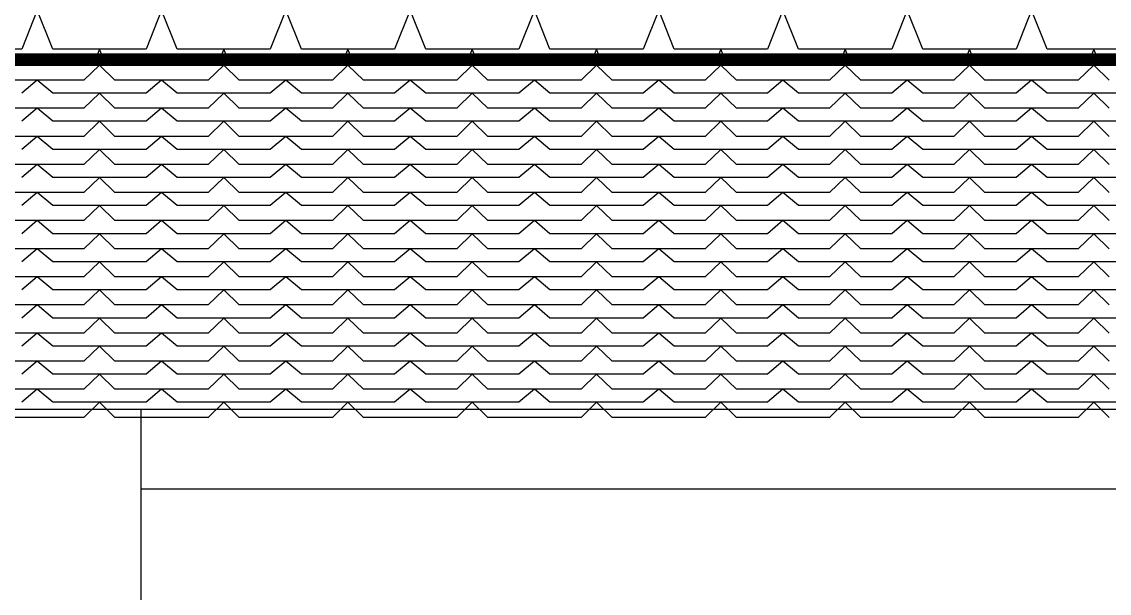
# Model space of a CAD drawing. Header units: inches. Extents: x 86794 to 87086, y 41803 to 41823.
# Drawn here: x 87071.334 to 87072.734, y 41818.78 to 41819.515 of the extents above; entities that cross this region are included whole.
import ezdxf

# ---------------------------------------------------------------- set-up
doc = ezdxf.new("R2010")
doc.units = ezdxf.units.IN
doc.header["$MEASUREMENT"] = 0

msp = doc.modelspace()

# ---------------------------------------------------------------- linework, layer by layer
at = {"color": 250}
for p, q in [((87071.3537, 41819.5295), (87071.3337, 41819.4795)), ((87071.3737, 41819.4795), (87071.3537, 41819.5295)), ((87071.5137, 41819.5295), (87071.4937, 41819.4795)), ((87071.5337, 41819.4795), (87071.5137, 41819.5295)), ((87071.6737, 41819.5295), (87071.6537, 41819.4795)), ((87071.6937, 41819.4795), (87071.6737, 41819.5295)), ((87071.8337, 41819.5295), (87071.8137, 41819.4795)), ((87071.8537, 41819.4795), (87071.8337, 41819.5295)), ((87071.9937, 41819.5295), (87071.9737, 41819.4795)), ((87072.0137, 41819.4795), (87071.9937, 41819.5295)), ((87072.1537, 41819.5295), (87072.1337, 41819.4795)), ((87072.1737, 41819.4795), (87072.1537, 41819.5295)), ((87072.3137, 41819.5295), (87072.2937, 41819.4795)), ((87072.3337, 41819.4795), (87072.3137, 41819.5295)), ((87072.4737, 41819.5295), (87072.4537, 41819.4795)), ((87072.4937, 41819.4795), (87072.4737, 41819.5295)), ((87072.6337, 41819.5295), (87072.6137, 41819.4795)), ((87072.6537, 41819.4795), (87072.6337, 41819.5295)), ((87071.3337, 41819.4795), (87071.2137, 41819.4795)), ((87071.4937, 41819.4795), (87071.3737, 41819.4795)), ((87071.4337, 41819.4795), (87071.4255, 41819.459)), ((87071.4419, 41819.459), (87071.4337, 41819.4795)), ((87071.6537, 41819.4795), (87071.5337, 41819.4795)), ((87071.5937, 41819.4795), (87071.5855, 41819.459)), ((87071.6019, 41819.459), (87071.5937, 41819.4795)), ((87071.8137, 41819.4795), (87071.6937, 41819.4795)), ((87071.7537, 41819.4795), (87071.7455, 41819.459)), ((87071.7619, 41819.459), (87071.7537, 41819.4795)), ((87071.9737, 41819.4795), (87071.8537, 41819.4795)), ((87071.9137, 41819.4795), (87071.9055, 41819.459)), ((87071.9219, 41819.459), (87071.9137, 41819.4795)), ((87072.1337, 41819.4795), (87072.0137, 41819.4795)), ((87072.0737, 41819.4795), (87072.0655, 41819.459)), ((87072.0819, 41819.459), (87072.0737, 41819.4795)), ((87072.2937, 41819.4795), (87072.1737, 41819.4795)), ((87072.2337, 41819.4795), (87072.2255, 41819.459)), ((87072.2419, 41819.459), (87072.2337, 41819.4795)), ((87072.4537, 41819.4795), (87072.3337, 41819.4795)), ((87072.3937, 41819.4795), (87072.3855, 41819.459)), ((87072.4019, 41819.459), (87072.3937, 41819.4795)), ((87072.6137, 41819.4795), (87072.4937, 41819.4795)), ((87072.5537, 41819.4795), (87072.5455, 41819.459)), ((87072.5619, 41819.459), (87072.5537, 41819.4795)), ((87072.7737, 41819.4795), (87072.6537, 41819.4795)), ((87072.7137, 41819.4795), (87072.7055, 41819.459)), ((87072.7219, 41819.459), (87072.7137, 41819.4795)), ((87071.4337, 41819.459), (87071.4137, 41819.4396)), ((87071.4537, 41819.4396), (87071.4337, 41819.459)), ((87071.5937, 41819.459), (87071.5737, 41819.4396)), ((87071.6137, 41819.4396), (87071.5937, 41819.459)), ((87071.7537, 41819.459), (87071.7337, 41819.4396)), ((87071.7737, 41819.4396), (87071.7537, 41819.459)), ((87071.9137, 41819.459), (87071.8937, 41819.4396)), ((87071.9337, 41819.4396), (87071.9137, 41819.459)), ((87072.0737, 41819.459), (87072.0537, 41819.4396)), ((87072.0937, 41819.4396), (87072.0737, 41819.459)), ((87072.2337, 41819.459), (87072.2137, 41819.4396)), ((87072.2537, 41819.4396), (87072.2337, 41819.459)), ((87072.3937, 41819.459), (87072.3737, 41819.4396)), ((87072.4137, 41819.4396), (87072.3937, 41819.459)), ((87072.5537, 41819.459), (87072.5337, 41819.4396)), ((87072.5737, 41819.4396), (87072.5537, 41819.459)), ((87072.7137, 41819.459), (87072.6937, 41819.4396)), ((87072.7337, 41819.4396), (87072.7137, 41819.459)), ((87071.4137, 41819.4396), (87071.2937, 41819.4396)), ((87071.3537, 41819.4396), (87071.3337, 41819.4228)), ((87071.3737, 41819.4228), (87071.3537, 41819.4396)), ((87071.5737, 41819.4396), (87071.4537, 41819.4396)), ((87071.5137, 41819.4396), (87071.4937, 41819.4228)), ((87071.5337, 41819.4228), (87071.5137, 41819.4396)), ((87071.7337, 41819.4396), (87071.6137, 41819.4396)), ((87071.6737, 41819.4396), (87071.6537, 41819.4228)), ((87071.6937, 41819.4228), (87071.6737, 41819.4396)), ((87071.8937, 41819.4396), (87071.7737, 41819.4396)), ((87071.8337, 41819.4396), (87071.8137, 41819.4228)), ((87071.8537, 41819.4228), (87071.8337, 41819.4396)), ((87072.0537, 41819.4396), (87071.9337, 41819.4396)), ((87071.9937, 41819.4396), (87071.9737, 41819.4228)), ((87072.0137, 41819.4228), (87071.9937, 41819.4396)), ((87072.2137, 41819.4396), (87072.0937, 41819.4396)), ((87072.1537, 41819.4396), (87072.1337, 41819.4228)), ((87072.1737, 41819.4228), (87072.1537, 41819.4396)), ((87072.3737, 41819.4396), (87072.2537, 41819.4396)), ((87072.3137, 41819.4396), (87072.2937, 41819.4228)), ((87072.3337, 41819.4228), (87072.3137, 41819.4396)), ((87072.5337, 41819.4396), (87072.4137, 41819.4396)), ((87072.4737, 41819.4396), (87072.4537, 41819.4228)), ((87072.4937, 41819.4228), (87072.4737, 41819.4396)), ((87072.6937, 41819.4396), (87072.5737, 41819.4396)), ((87072.6337, 41819.4396), (87072.6137, 41819.4228)), ((87072.6537, 41819.4228), (87072.6337, 41819.4396)), ((87071.4937, 41819.4228), (87071.3737, 41819.4228)), ((87071.4337, 41819.4228), (87071.4137, 41819.4035)), ((87071.4537, 41819.4035), (87071.4337, 41819.4228)), ((87071.6537, 41819.4228), (87071.5337, 41819.4228)), ((87071.5937, 41819.4228), (87071.5737, 41819.4035)), ((87071.6137, 41819.4035), (87071.5937, 41819.4228)), ((87071.8137, 41819.4228), (87071.6937, 41819.4228)), ((87071.7537, 41819.4228), (87071.7337, 41819.4035)), ((87071.7737, 41819.4035), (87071.7537, 41819.4228)), ((87071.9737, 41819.4228), (87071.8537, 41819.4228)), ((87071.9137, 41819.4228), (87071.8937, 41819.4035)), ((87071.9337, 41819.4035), (87071.9137, 41819.4228)), ((87072.1337, 41819.4228), (87072.0137, 41819.4228)), ((87072.0737, 41819.4228), (87072.0537, 41819.4035)), ((87072.0937, 41819.4035), (87072.0737, 41819.4228)), ((87072.2937, 41819.4228), (87072.1737, 41819.4228)), ((87072.2337, 41819.4228), (87072.2137, 41819.4035)), ((87072.2537, 41819.4035), (87072.2337, 41819.4228)), ((87072.4537, 41819.4228), (87072.3337, 41819.4228)), ((87072.3937, 41819.4228), (87072.3737, 41819.4035)), ((87072.4137, 41819.4035), (87072.3937, 41819.4228)), ((87072.6137, 41819.4228), (87072.4937, 41819.4228)), ((87072.5537, 41819.4228), (87072.5337, 41819.4035)), ((87072.5737, 41819.4035), (87072.5537, 41819.4228)), ((87072.7737, 41819.4228), (87072.6537, 41819.4228)), ((87072.7137, 41819.4228), (87072.6937, 41819.4035)), ((87072.7337, 41819.4035), (87072.7137, 41819.4228)), ((87071.4137, 41819.4035), (87071.2937, 41819.4035)), ((87071.3537, 41819.4035), (87071.3337, 41819.3867)), ((87071.3737, 41819.3867), (87071.3537, 41819.4035)), ((87071.5737, 41819.4035), (87071.4537, 41819.4035)), ((87071.5137, 41819.4035), (87071.4937, 41819.3867)), ((87071.5337, 41819.3867), (87071.5137, 41819.4035)), ((87071.7337, 41819.4035), (87071.6137, 41819.4035)), ((87071.6737, 41819.4035), (87071.6537, 41819.3867)), ((87071.6937, 41819.3867), (87071.6737, 41819.4035)), ((87071.8937, 41819.4035), (87071.7737, 41819.4035)), ((87071.8337, 41819.4035), (87071.8137, 41819.3867)), ((87071.8537, 41819.3867), (87071.8337, 41819.4035)), ((87072.0537, 41819.4035), (87071.9337, 41819.4035)), ((87071.9937, 41819.4035), (87071.9737, 41819.3867)), ((87072.0137, 41819.3867), (87071.9937, 41819.4035)), ((87072.2137, 41819.4035), (87072.0937, 41819.4035)), ((87072.1537, 41819.4035), (87072.1337, 41819.3867)), ((87072.1737, 41819.3867), (87072.1537, 41819.4035)), ((87072.3737, 41819.4035), (87072.2537, 41819.4035)), ((87072.3137, 41819.4035), (87072.2937, 41819.3867)), ((87072.3337, 41819.3867), (87072.3137, 41819.4035)), ((87072.5337, 41819.4035), (87072.4137, 41819.4035)), ((87072.4737, 41819.4035), (87072.4537, 41819.3867)), ((87072.4937, 41819.3867), (87072.4737, 41819.4035)), ((87072.6937, 41819.4035), (87072.5737, 41819.4035)), ((87072.6337, 41819.4035), (87072.6137, 41819.3867)), ((87072.6537, 41819.3867), (87072.6337, 41819.4035)), ((87071.4937, 41819.3867), (87071.3737, 41819.3867)), ((87071.4337, 41819.3867), (87071.4137, 41819.3673)), ((87071.4537, 41819.3673), (87071.4337, 41819.3867)), ((87071.6537, 41819.3867), (87071.5337, 41819.3867)), ((87071.5937, 41819.3867), (87071.5737, 41819.3673)), ((87071.6137, 41819.3673), (87071.5937, 41819.3867)), ((87071.8137, 41819.3867), (87071.6937, 41819.3867)), ((87071.7537, 41819.3867), (87071.7337, 41819.3673)), ((87071.7737, 41819.3673), (87071.7537, 41819.3867)), ((87071.9737, 41819.3867), (87071.8537, 41819.3867)), ((87071.9137, 41819.3867), (87071.8937, 41819.3673)), ((87071.9337, 41819.3673), (87071.9137, 41819.3867)), ((87072.1337, 41819.3867), (87072.0137, 41819.3867)), ((87072.0737, 41819.3867), (87072.0537, 41819.3673)), ((87072.0937, 41819.3673), (87072.0737, 41819.3867)), ((87072.2937, 41819.3867), (87072.1737, 41819.3867)), ((87072.2337, 41819.3867), (87072.2137, 41819.3673)), ((87072.2537, 41819.3673), (87072.2337, 41819.3867)), ((87072.4537, 41819.3867), (87072.3337, 41819.3867)), ((87072.3937, 41819.3867), (87072.3737, 41819.3673)), ((87072.4137, 41819.3673), (87072.3937, 41819.3867)), ((87072.6137, 41819.3867), (87072.4937, 41819.3867)), ((87072.5537, 41819.3867), (87072.5337, 41819.3673)), ((87072.5737, 41819.3673), (87072.5537, 41819.3867)), ((87072.7737, 41819.3867), (87072.6537, 41819.3867)), ((87072.7137, 41819.3867), (87072.6937, 41819.3673)), ((87072.7337, 41819.3673), (87072.7137, 41819.3867)), ((87071.4137, 41819.3673), (87071.2937, 41819.3673)), ((87071.3537, 41819.3673), (87071.3337, 41819.3505)), ((87071.3737, 41819.3505), (87071.3537, 41819.3673)), ((87071.5737, 41819.3673), (87071.4537, 41819.3673)), ((87071.5137, 41819.3673), (87071.4937, 41819.3505)), ((87071.5337, 41819.3505), (87071.5137, 41819.3673)), ((87071.7337, 41819.3673), (87071.6137, 41819.3673)), ((87071.6737, 41819.3673), (87071.6537, 41819.3505)), ((87071.6937, 41819.3505), (87071.6737, 41819.3673)), ((87071.8937, 41819.3673), (87071.7737, 41819.3673)), ((87071.8337, 41819.3673), (87071.8137, 41819.3505)), ((87071.8537, 41819.3505), (87071.8337, 41819.3673)), ((87072.0537, 41819.3673), (87071.9337, 41819.3673)), ((87071.9937, 41819.3673), (87071.9737, 41819.3505)), ((87072.0137, 41819.3505), (87071.9937, 41819.3673)), ((87072.2137, 41819.3673), (87072.0937, 41819.3673)), ((87072.1537, 41819.3673), (87072.1337, 41819.3505)), ((87072.1737, 41819.3505), (87072.1537, 41819.3673)), ((87072.3737, 41819.3673), (87072.2537, 41819.3673)), ((87072.3137, 41819.3673), (87072.2937, 41819.3505)), ((87072.3337, 41819.3505), (87072.3137, 41819.3673)), ((87072.5337, 41819.3673), (87072.4137, 41819.3673)), ((87072.4737, 41819.3673), (87072.4537, 41819.3505)), ((87072.4937, 41819.3505), (87072.4737, 41819.3673)), ((87072.6937, 41819.3673), (87072.5737, 41819.3673)), ((87072.6337, 41819.3673), (87072.6137, 41819.3505)), ((87072.6537, 41819.3505), (87072.6337, 41819.3673)), ((87071.4937, 41819.3505), (87071.3737, 41819.3505)), ((87071.4337, 41819.3505), (87071.4137, 41819.3312)), ((87071.4537, 41819.3312), (87071.4337, 41819.3505)), ((87071.6537, 41819.3505), (87071.5337, 41819.3505)), ((87071.5937, 41819.3505), (87071.5737, 41819.3312)), ((87071.6137, 41819.3312), (87071.5937, 41819.3505)), ((87071.8137, 41819.3505), (87071.6937, 41819.3505)), ((87071.7537, 41819.3505), (87071.7337, 41819.3312)), ((87071.7737, 41819.3312), (87071.7537, 41819.3505)), ((87071.9737, 41819.3505), (87071.8537, 41819.3505)), ((87071.9137, 41819.3505), (87071.8937, 41819.3312)), ((87071.9337, 41819.3312), (87071.9137, 41819.3505)), ((87072.1337, 41819.3505), (87072.0137, 41819.3505)), ((87072.0737, 41819.3505), (87072.0537, 41819.3312)), ((87072.0937, 41819.3312), (87072.0737, 41819.3505)), ((87072.2937, 41819.3505), (87072.1737, 41819.3505)), ((87072.2337, 41819.3505), (87072.2137, 41819.3312)), ((87072.2537, 41819.3312), (87072.2337, 41819.3505)), ((87072.4537, 41819.3505), (87072.3337, 41819.3505)), ((87072.3937, 41819.3505), (87072.3737, 41819.3312)), ((87072.4137, 41819.3312), (87072.3937, 41819.3505)), ((87072.6137, 41819.3505), (87072.4937, 41819.3505)), ((87072.5537, 41819.3505), (87072.5337, 41819.3312)), ((87072.5737, 41819.3312), (87072.5537, 41819.3505)), ((87072.7737, 41819.3505), (87072.6537, 41819.3505)), ((87072.7137, 41819.3505), (87072.6937, 41819.3312)), ((87072.7337, 41819.3312), (87072.7137, 41819.3505)), ((87071.4137, 41819.3312), (87071.2937, 41819.3312)), ((87071.3537, 41819.3312), (87071.3337, 41819.3144)), ((87071.3737, 41819.3144), (87071.3537, 41819.3312)), ((87071.5737, 41819.3312), (87071.4537, 41819.3312)), ((87071.5137, 41819.3312), (87071.4937, 41819.3144)), ((87071.5337, 41819.3144), (87071.5137, 41819.3312)), ((87071.7337, 41819.3312), (87071.6137, 41819.3312)), ((87071.6737, 41819.3312), (87071.6537, 41819.3144)), ((87071.6937, 41819.3144), (87071.6737, 41819.3312)), ((87071.8937, 41819.3312), (87071.7737, 41819.3312)), ((87071.8337, 41819.3312), (87071.8137, 41819.3144)), ((87071.8537, 41819.3144), (87071.8337, 41819.3312)), ((87072.0537, 41819.3312), (87071.9337, 41819.3312)), ((87071.9937, 41819.3312), (87071.9737, 41819.3144)), ((87072.0137, 41819.3144), (87071.9937, 41819.3312)), ((87072.2137, 41819.3312), (87072.0937, 41819.3312)), ((87072.1537, 41819.3312), (87072.1337, 41819.3144)), ((87072.1737, 41819.3144), (87072.1537, 41819.3312)), ((87072.3737, 41819.3312), (87072.2537, 41819.3312)), ((87072.3137, 41819.3312), (87072.2937, 41819.3144)), ((87072.3337, 41819.3144), (87072.3137, 41819.3312)), ((87072.5337, 41819.3312), (87072.4137, 41819.3312)), ((87072.4737, 41819.3312), (87072.4537, 41819.3144)), ((87072.4937, 41819.3144), (87072.4737, 41819.3312)), ((87072.6937, 41819.3312), (87072.5737, 41819.3312)), ((87072.6337, 41819.3312), (87072.6137, 41819.3144)), ((87072.6537, 41819.3144), (87072.6337, 41819.3312)), ((87071.4937, 41819.3144), (87071.3737, 41819.3144)), ((87071.4337, 41819.3144), (87071.4137, 41819.295)), ((87071.4537, 41819.295), (87071.4337, 41819.3144)), ((87071.6537, 41819.3144), (87071.5337, 41819.3144)), ((87071.5937, 41819.3144), (87071.5737, 41819.295)), ((87071.6137, 41819.295), (87071.5937, 41819.3144)), ((87071.8137, 41819.3144), (87071.6937, 41819.3144)), ((87071.7537, 41819.3144), (87071.7337, 41819.295)), ((87071.7737, 41819.295), (87071.7537, 41819.3144)), ((87071.9737, 41819.3144), (87071.8537, 41819.3144)), ((87071.9137, 41819.3144), (87071.8937, 41819.295)), ((87071.9337, 41819.295), (87071.9137, 41819.3144)), ((87072.1337, 41819.3144), (87072.0137, 41819.3144)), ((87072.0737, 41819.3144), (87072.0537, 41819.295)), ((87072.0937, 41819.295), (87072.0737, 41819.3144)), ((87072.2937, 41819.3144), (87072.1737, 41819.3144)), ((87072.2337, 41819.3144), (87072.2137, 41819.295)), ((87072.2537, 41819.295), (87072.2337, 41819.3144)), ((87072.4537, 41819.3144), (87072.3337, 41819.3144)), ((87072.3937, 41819.3144), (87072.3737, 41819.295)), ((87072.4137, 41819.295), (87072.3937, 41819.3144)), ((87072.6137, 41819.3144), (87072.4937, 41819.3144)), ((87072.5537, 41819.3144), (87072.5337, 41819.295)), ((87072.5737, 41819.295), (87072.5537, 41819.3144)), ((87072.7737, 41819.3144), (87072.6537, 41819.3144)), ((87072.7137, 41819.3144), (87072.6937, 41819.295)), ((87072.7337, 41819.295), (87072.7137, 41819.3144)), ((87071.4137, 41819.295), (87071.2937, 41819.295)), ((87071.3537, 41819.295), (87071.3337, 41819.2782)), ((87071.3737, 41819.2782), (87071.3537, 41819.295)), ((87071.5737, 41819.295), (87071.4537, 41819.295)), ((87071.5137, 41819.295), (87071.4937, 41819.2782)), ((87071.5337, 41819.2782), (87071.5137, 41819.295)), ((87071.7337, 41819.295), (87071.6137, 41819.295)), ((87071.6737, 41819.295), (87071.6537, 41819.2782)), ((87071.6937, 41819.2782), (87071.6737, 41819.295)), ((87071.8937, 41819.295), (87071.7737, 41819.295)), ((87071.8337, 41819.295), (87071.8137, 41819.2782)), ((87071.8537, 41819.2782), (87071.8337, 41819.295)), ((87072.0537, 41819.295), (87071.9337, 41819.295)), ((87071.9937, 41819.295), (87071.9737, 41819.2782)), ((87072.0137, 41819.2782), (87071.9937, 41819.295)), ((87072.2137, 41819.295), (87072.0937, 41819.295)), ((87072.1537, 41819.295), (87072.1337, 41819.2782)), ((87072.1737, 41819.2782), (87072.1537, 41819.295)), ((87072.3737, 41819.295), (87072.2537, 41819.295)), ((87072.3137, 41819.295), (87072.2937, 41819.2782)), ((87072.3337, 41819.2782), (87072.3137, 41819.295)), ((87072.5337, 41819.295), (87072.4137, 41819.295)), ((87072.4737, 41819.295), (87072.4537, 41819.2782)), ((87072.4937, 41819.2782), (87072.4737, 41819.295)), ((87072.6937, 41819.295), (87072.5737, 41819.295)), ((87072.6337, 41819.295), (87072.6137, 41819.2782)), ((87072.6537, 41819.2782), (87072.6337, 41819.295)), ((87071.4937, 41819.2782), (87071.3737, 41819.2782)), ((87071.4337, 41819.2782), (87071.4137, 41819.2589)), ((87071.4537, 41819.2589), (87071.4337, 41819.2782)), ((87071.6537, 41819.2782), (87071.5337, 41819.2782)), ((87071.5937, 41819.2782), (87071.5737, 41819.2589)), ((87071.6137, 41819.2589), (87071.5937, 41819.2782)), ((87071.8137, 41819.2782), (87071.6937, 41819.2782)), ((87071.7537, 41819.2782), (87071.7337, 41819.2589)), ((87071.7737, 41819.2589), (87071.7537, 41819.2782)), ((87071.9737, 41819.2782), (87071.8537, 41819.2782)), ((87071.9137, 41819.2782), (87071.8937, 41819.2589)), ((87071.9337, 41819.2589), (87071.9137, 41819.2782)), ((87072.1337, 41819.2782), (87072.0137, 41819.2782)), ((87072.0737, 41819.2782), (87072.0537, 41819.2589)), ((87072.0937, 41819.2589), (87072.0737, 41819.2782)), ((87072.2937, 41819.2782), (87072.1737, 41819.2782)), ((87072.2337, 41819.2782), (87072.2137, 41819.2589)), ((87072.2537, 41819.2589), (87072.2337, 41819.2782)), ((87072.4537, 41819.2782), (87072.3337, 41819.2782)), ((87072.3937, 41819.2782), (87072.3737, 41819.2589)), ((87072.4137, 41819.2589), (87072.3937, 41819.2782)), ((87072.6137, 41819.2782), (87072.4937, 41819.2782)), ((87072.5537, 41819.2782), (87072.5337, 41819.2589)), ((87072.5737, 41819.2589), (87072.5537, 41819.2782)), ((87072.7737, 41819.2782), (87072.6537, 41819.2782)), ((87072.7137, 41819.2782), (87072.6937, 41819.2589)), ((87072.7337, 41819.2589), (87072.7137, 41819.2782)), ((87071.4137, 41819.2589), (87071.2937, 41819.2589)), ((87071.3537, 41819.2589), (87071.3337, 41819.2421)), ((87071.3737, 41819.2421), (87071.3537, 41819.2589)), ((87071.5737, 41819.2589), (87071.4537, 41819.2589)), ((87071.5137, 41819.2589), (87071.4937, 41819.2421)), ((87071.5337, 41819.2421), (87071.5137, 41819.2589)), ((87071.7337, 41819.2589), (87071.6137, 41819.2589)), ((87071.6737, 41819.2589), (87071.6537, 41819.2421)), ((87071.6937, 41819.2421), (87071.6737, 41819.2589)), ((87071.8937, 41819.2589), (87071.7737, 41819.2589)), ((87071.8337, 41819.2589), (87071.8137, 41819.2421)), ((87071.8537, 41819.2421), (87071.8337, 41819.2589)), ((87072.0537, 41819.2589), (87071.9337, 41819.2589)), ((87071.9937, 41819.2589), (87071.9737, 41819.2421)), ((87072.0137, 41819.2421), (87071.9937, 41819.2589)), ((87072.2137, 41819.2589), (87072.0937, 41819.2589)), ((87072.1537, 41819.2589), (87072.1337, 41819.2421)), ((87072.1737, 41819.2421), (87072.1537, 41819.2589)), ((87072.3737, 41819.2589), (87072.2537, 41819.2589)), ((87072.3137, 41819.2589), (87072.2937, 41819.2421)), ((87072.3337, 41819.2421), (87072.3137, 41819.2589)), ((87072.5337, 41819.2589), (87072.4137, 41819.2589)), ((87072.4737, 41819.2589), (87072.4537, 41819.2421)), ((87072.4937, 41819.2421), (87072.4737, 41819.2589)), ((87072.6937, 41819.2589), (87072.5737, 41819.2589)), ((87072.6337, 41819.2589), (87072.6137, 41819.2421)), ((87072.6537, 41819.2421), (87072.6337, 41819.2589)), ((87071.4937, 41819.2421), (87071.3737, 41819.2421)), ((87071.4337, 41819.2421), (87071.4137, 41819.2227)), ((87071.4537, 41819.2227), (87071.4337, 41819.2421)), ((87071.6537, 41819.2421), (87071.5337, 41819.2421)), ((87071.5937, 41819.2421), (87071.5737, 41819.2227)), ((87071.6137, 41819.2227), (87071.5937, 41819.2421)), ((87071.8137, 41819.2421), (87071.6937, 41819.2421)), ((87071.7537, 41819.2421), (87071.7337, 41819.2227)), ((87071.7737, 41819.2227), (87071.7537, 41819.2421)), ((87071.9737, 41819.2421), (87071.8537, 41819.2421)), ((87071.9137, 41819.2421), (87071.8937, 41819.2227)), ((87071.9337, 41819.2227), (87071.9137, 41819.2421)), ((87072.1337, 41819.2421), (87072.0137, 41819.2421)), ((87072.0737, 41819.2421), (87072.0537, 41819.2227)), ((87072.0937, 41819.2227), (87072.0737, 41819.2421)), ((87072.2937, 41819.2421), (87072.1737, 41819.2421)), ((87072.2337, 41819.2421), (87072.2137, 41819.2227)), ((87072.2537, 41819.2227), (87072.2337, 41819.2421)), ((87072.4537, 41819.2421), (87072.3337, 41819.2421)), ((87072.3937, 41819.2421), (87072.3737, 41819.2227)), ((87072.4137, 41819.2227), (87072.3937, 41819.2421)), ((87072.6137, 41819.2421), (87072.4937, 41819.2421)), ((87072.5537, 41819.2421), (87072.5337, 41819.2227)), ((87072.5737, 41819.2227), (87072.5537, 41819.2421)), ((87072.7737, 41819.2421), (87072.6537, 41819.2421)), ((87072.7137, 41819.2421), (87072.6937, 41819.2227)), ((87072.7337, 41819.2227), (87072.7137, 41819.2421)), ((87071.4137, 41819.2227), (87071.2937, 41819.2227)), ((87071.3537, 41819.2227), (87071.3337, 41819.2059)), ((87071.3737, 41819.2059), (87071.3537, 41819.2227)), ((87071.5737, 41819.2227), (87071.4537, 41819.2227)), ((87071.5137, 41819.2227), (87071.4937, 41819.2059)), ((87071.5337, 41819.2059), (87071.5137, 41819.2227)), ((87071.7337, 41819.2227), (87071.6137, 41819.2227)), ((87071.6737, 41819.2227), (87071.6537, 41819.2059)), ((87071.6937, 41819.2059), (87071.6737, 41819.2227)), ((87071.8937, 41819.2227), (87071.7737, 41819.2227)), ((87071.8337, 41819.2227), (87071.8137, 41819.2059)), ((87071.8537, 41819.2059), (87071.8337, 41819.2227)), ((87072.0537, 41819.2227), (87071.9337, 41819.2227)), ((87071.9937, 41819.2227), (87071.9737, 41819.2059)), ((87072.0137, 41819.2059), (87071.9937, 41819.2227)), ((87072.2137, 41819.2227), (87072.0937, 41819.2227)), ((87072.1537, 41819.2227), (87072.1337, 41819.2059)), ((87072.1737, 41819.2059), (87072.1537, 41819.2227)), ((87072.3737, 41819.2227), (87072.2537, 41819.2227)), ((87072.3137, 41819.2227), (87072.2937, 41819.2059)), ((87072.3337, 41819.2059), (87072.3137, 41819.2227)), ((87072.5337, 41819.2227), (87072.4137, 41819.2227)), ((87072.4737, 41819.2227), (87072.4537, 41819.2059)), ((87072.4937, 41819.2059), (87072.4737, 41819.2227)), ((87072.6937, 41819.2227), (87072.5737, 41819.2227)), ((87072.6337, 41819.2227), (87072.6137, 41819.2059)), ((87072.6537, 41819.2059), (87072.6337, 41819.2227)), ((87071.4937, 41819.2059), (87071.3737, 41819.2059)), ((87071.4337, 41819.2059), (87071.4137, 41819.1866)), ((87071.4537, 41819.1866), (87071.4337, 41819.2059)), ((87071.6537, 41819.2059), (87071.5337, 41819.2059)), ((87071.5937, 41819.2059), (87071.5737, 41819.1866)), ((87071.6137, 41819.1866), (87071.5937, 41819.2059)), ((87071.8137, 41819.2059), (87071.6937, 41819.2059)), ((87071.7537, 41819.2059), (87071.7337, 41819.1866)), ((87071.7737, 41819.1866), (87071.7537, 41819.2059)), ((87071.9737, 41819.2059), (87071.8537, 41819.2059)), ((87071.9137, 41819.2059), (87071.8937, 41819.1866)), ((87071.9337, 41819.1866), (87071.9137, 41819.2059)), ((87072.1337, 41819.2059), (87072.0137, 41819.2059)), ((87072.0737, 41819.2059), (87072.0537, 41819.1866)), ((87072.0937, 41819.1866), (87072.0737, 41819.2059)), ((87072.2937, 41819.2059), (87072.1737, 41819.2059)), ((87072.2337, 41819.2059), (87072.2137, 41819.1866)), ((87072.2537, 41819.1866), (87072.2337, 41819.2059)), ((87072.4537, 41819.2059), (87072.3337, 41819.2059)), ((87072.3937, 41819.2059), (87072.3737, 41819.1866)), ((87072.4137, 41819.1866), (87072.3937, 41819.2059)), ((87072.6137, 41819.2059), (87072.4937, 41819.2059)), ((87072.5537, 41819.2059), (87072.5337, 41819.1866)), ((87072.5737, 41819.1866), (87072.5537, 41819.2059)), ((87072.7737, 41819.2059), (87072.6537, 41819.2059)), ((87072.7137, 41819.2059), (87072.6937, 41819.1866)), ((87072.7337, 41819.1866), (87072.7137, 41819.2059)), ((87071.4137, 41819.1866), (87071.2937, 41819.1866)), ((87071.3537, 41819.1866), (87071.3337, 41819.1698)), ((87071.3737, 41819.1698), (87071.3537, 41819.1866)), ((87071.5737, 41819.1866), (87071.4537, 41819.1866)), ((87071.5137, 41819.1866), (87071.4937, 41819.1698)), ((87071.5337, 41819.1698), (87071.5137, 41819.1866)), ((87071.7337, 41819.1866), (87071.6137, 41819.1866)), ((87071.6737, 41819.1866), (87071.6537, 41819.1698)), ((87071.6937, 41819.1698), (87071.6737, 41819.1866)), ((87071.8937, 41819.1866), (87071.7737, 41819.1866)), ((87071.8337, 41819.1866), (87071.8137, 41819.1698)), ((87071.8537, 41819.1698), (87071.8337, 41819.1866)), ((87072.0537, 41819.1866), (87071.9337, 41819.1866)), ((87071.9937, 41819.1866), (87071.9737, 41819.1698)), ((87072.0137, 41819.1698), (87071.9937, 41819.1866)), ((87072.2137, 41819.1866), (87072.0937, 41819.1866)), ((87072.1537, 41819.1866), (87072.1337, 41819.1698)), ((87072.1737, 41819.1698), (87072.1537, 41819.1866)), ((87072.3737, 41819.1866), (87072.2537, 41819.1866)), ((87072.3137, 41819.1866), (87072.2937, 41819.1698)), ((87072.3337, 41819.1698), (87072.3137, 41819.1866)), ((87072.5337, 41819.1866), (87072.4137, 41819.1866)), ((87072.4737, 41819.1866), (87072.4537, 41819.1698)), ((87072.4937, 41819.1698), (87072.4737, 41819.1866)), ((87072.6937, 41819.1866), (87072.5737, 41819.1866)), ((87072.6337, 41819.1866), (87072.6137, 41819.1698)), ((87072.6537, 41819.1698), (87072.6337, 41819.1866)), ((87071.4937, 41819.1698), (87071.3737, 41819.1698)), ((87071.4337, 41819.1698), (87071.4137, 41819.1504)), ((87071.4537, 41819.1504), (87071.4337, 41819.1698)), ((87071.6537, 41819.1698), (87071.5337, 41819.1698)), ((87071.5937, 41819.1698), (87071.5737, 41819.1504)), ((87071.6137, 41819.1504), (87071.5937, 41819.1698)), ((87071.8137, 41819.1698), (87071.6937, 41819.1698)), ((87071.7537, 41819.1698), (87071.7337, 41819.1504)), ((87071.7737, 41819.1504), (87071.7537, 41819.1698)), ((87071.9737, 41819.1698), (87071.8537, 41819.1698)), ((87071.9137, 41819.1698), (87071.8937, 41819.1504)), ((87071.9337, 41819.1504), (87071.9137, 41819.1698)), ((87072.1337, 41819.1698), (87072.0137, 41819.1698)), ((87072.0737, 41819.1698), (87072.0537, 41819.1504)), ((87072.0937, 41819.1504), (87072.0737, 41819.1698)), ((87072.2937, 41819.1698), (87072.1737, 41819.1698)), ((87072.2337, 41819.1698), (87072.2137, 41819.1504)), ((87072.2537, 41819.1504), (87072.2337, 41819.1698)), ((87072.4537, 41819.1698), (87072.3337, 41819.1698)), ((87072.3937, 41819.1698), (87072.3737, 41819.1504)), ((87072.4137, 41819.1504), (87072.3937, 41819.1698)), ((87072.6137, 41819.1698), (87072.4937, 41819.1698)), ((87072.5537, 41819.1698), (87072.5337, 41819.1504)), ((87072.5737, 41819.1504), (87072.5537, 41819.1698)), ((87072.7737, 41819.1698), (87072.6537, 41819.1698)), ((87072.7137, 41819.1698), (87072.6937, 41819.1504)), ((87072.7337, 41819.1504), (87072.7137, 41819.1698)), ((87071.4137, 41819.1504), (87071.2937, 41819.1504)), ((87071.3537, 41819.1504), (87071.3337, 41819.1336)), ((87071.3737, 41819.1336), (87071.3537, 41819.1504)), ((87071.5737, 41819.1504), (87071.4537, 41819.1504)), ((87071.5137, 41819.1504), (87071.4937, 41819.1336)), ((87071.5337, 41819.1336), (87071.5137, 41819.1504)), ((87071.7337, 41819.1504), (87071.6137, 41819.1504)), ((87071.6737, 41819.1504), (87071.6537, 41819.1336)), ((87071.6937, 41819.1336), (87071.6737, 41819.1504)), ((87071.8937, 41819.1504), (87071.7737, 41819.1504)), ((87071.8337, 41819.1504), (87071.8137, 41819.1336)), ((87071.8537, 41819.1336), (87071.8337, 41819.1504)), ((87072.0537, 41819.1504), (87071.9337, 41819.1504)), ((87071.9937, 41819.1504), (87071.9737, 41819.1336)), ((87072.0137, 41819.1336), (87071.9937, 41819.1504)), ((87072.2137, 41819.1504), (87072.0937, 41819.1504)), ((87072.1537, 41819.1504), (87072.1337, 41819.1336)), ((87072.1737, 41819.1336), (87072.1537, 41819.1504)), ((87072.3737, 41819.1504), (87072.2537, 41819.1504)), ((87072.3137, 41819.1504), (87072.2937, 41819.1336)), ((87072.3337, 41819.1336), (87072.3137, 41819.1504)), ((87072.5337, 41819.1504), (87072.4137, 41819.1504)), ((87072.4737, 41819.1504), (87072.4537, 41819.1336)), ((87072.4937, 41819.1336), (87072.4737, 41819.1504)), ((87072.6937, 41819.1504), (87072.5737, 41819.1504)), ((87072.6337, 41819.1504), (87072.6137, 41819.1336)), ((87072.6537, 41819.1336), (87072.6337, 41819.1504)), ((87071.4937, 41819.1336), (87071.3737, 41819.1336)), ((87071.4337, 41819.1336), (87071.4137, 41819.1143)), ((87071.4537, 41819.1143), (87071.4337, 41819.1336)), ((87071.6537, 41819.1336), (87071.5337, 41819.1336)), ((87071.5937, 41819.1336), (87071.5737, 41819.1143)), ((87071.6137, 41819.1143), (87071.5937, 41819.1336)), ((87071.8137, 41819.1336), (87071.6937, 41819.1336)), ((87071.7537, 41819.1336), (87071.7337, 41819.1143)), ((87071.7737, 41819.1143), (87071.7537, 41819.1336)), ((87071.9737, 41819.1336), (87071.8537, 41819.1336)), ((87071.9137, 41819.1336), (87071.8937, 41819.1143)), ((87071.9337, 41819.1143), (87071.9137, 41819.1336)), ((87072.1337, 41819.1336), (87072.0137, 41819.1336)), ((87072.0737, 41819.1336), (87072.0537, 41819.1143)), ((87072.0937, 41819.1143), (87072.0737, 41819.1336)), ((87072.2937, 41819.1336), (87072.1737, 41819.1336)), ((87072.2337, 41819.1336), (87072.2137, 41819.1143)), ((87072.2537, 41819.1143), (87072.2337, 41819.1336)), ((87072.4537, 41819.1336), (87072.3337, 41819.1336)), ((87072.3937, 41819.1336), (87072.3737, 41819.1143)), ((87072.4137, 41819.1143), (87072.3937, 41819.1336)), ((87072.6137, 41819.1336), (87072.4937, 41819.1336)), ((87072.5537, 41819.1336), (87072.5337, 41819.1143)), ((87072.5737, 41819.1143), (87072.5537, 41819.1336)), ((87072.7737, 41819.1336), (87072.6537, 41819.1336)), ((87072.7137, 41819.1336), (87072.6937, 41819.1143)), ((87072.7337, 41819.1143), (87072.7137, 41819.1336)), ((87071.4137, 41819.1143), (87071.2937, 41819.1143)), ((87071.3537, 41819.1143), (87071.3337, 41819.0975)), ((87071.3737, 41819.0975), (87071.3537, 41819.1143)), ((87071.5737, 41819.1143), (87071.4537, 41819.1143)), ((87071.5137, 41819.1143), (87071.4937, 41819.0975)), ((87071.5337, 41819.0975), (87071.5137, 41819.1143)), ((87071.7337, 41819.1143), (87071.6137, 41819.1143)), ((87071.6737, 41819.1143), (87071.6537, 41819.0975)), ((87071.6937, 41819.0975), (87071.6737, 41819.1143)), ((87071.8937, 41819.1143), (87071.7737, 41819.1143)), ((87071.8337, 41819.1143), (87071.8137, 41819.0975)), ((87071.8537, 41819.0975), (87071.8337, 41819.1143)), ((87072.0537, 41819.1143), (87071.9337, 41819.1143)), ((87071.9937, 41819.1143), (87071.9737, 41819.0975)), ((87072.0137, 41819.0975), (87071.9937, 41819.1143)), ((87072.2137, 41819.1143), (87072.0937, 41819.1143)), ((87072.1537, 41819.1143), (87072.1337, 41819.0975)), ((87072.1737, 41819.0975), (87072.1537, 41819.1143)), ((87072.3737, 41819.1143), (87072.2537, 41819.1143)), ((87072.3137, 41819.1143), (87072.2937, 41819.0975)), ((87072.3337, 41819.0975), (87072.3137, 41819.1143)), ((87072.5337, 41819.1143), (87072.4137, 41819.1143)), ((87072.4737, 41819.1143), (87072.4537, 41819.0975)), ((87072.4937, 41819.0975), (87072.4737, 41819.1143)), ((87072.6937, 41819.1143), (87072.5737, 41819.1143)), ((87072.6337, 41819.1143), (87072.6137, 41819.0975)), ((87072.6537, 41819.0975), (87072.6337, 41819.1143)), ((87071.4937, 41819.0975), (87071.3737, 41819.0975)), ((87071.4337, 41819.0975), (87071.4137, 41819.0781)), ((87071.4537, 41819.0781), (87071.4337, 41819.0975)), ((87071.6537, 41819.0975), (87071.5337, 41819.0975)), ((87071.5937, 41819.0975), (87071.5737, 41819.0781)), ((87071.6137, 41819.0781), (87071.5937, 41819.0975)), ((87071.8137, 41819.0975), (87071.6937, 41819.0975)), ((87071.7537, 41819.0975), (87071.7337, 41819.0781)), ((87071.7737, 41819.0781), (87071.7537, 41819.0975)), ((87071.9737, 41819.0975), (87071.8537, 41819.0975)), ((87071.9137, 41819.0975), (87071.8937, 41819.0781)), ((87071.9337, 41819.0781), (87071.9137, 41819.0975)), ((87072.1337, 41819.0975), (87072.0137, 41819.0975)), ((87072.0737, 41819.0975), (87072.0537, 41819.0781)), ((87072.0937, 41819.0781), (87072.0737, 41819.0975)), ((87072.2937, 41819.0975), (87072.1737, 41819.0975)), ((87072.2337, 41819.0975), (87072.2137, 41819.0781)), ((87072.2537, 41819.0781), (87072.2337, 41819.0975)), ((87072.4537, 41819.0975), (87072.3337, 41819.0975)), ((87072.3937, 41819.0975), (87072.3737, 41819.0781)), ((87072.4137, 41819.0781), (87072.3937, 41819.0975)), ((87072.6137, 41819.0975), (87072.4937, 41819.0975)), ((87072.5537, 41819.0975), (87072.5337, 41819.0781)), ((87072.5737, 41819.0781), (87072.5537, 41819.0975)), ((87072.7737, 41819.0975), (87072.6537, 41819.0975)), ((87072.7137, 41819.0975), (87072.6937, 41819.0781)), ((87072.7337, 41819.0781), (87072.7137, 41819.0975)), ((87071.4137, 41819.0781), (87071.2937, 41819.0781)), ((87071.3537, 41819.0781), (87071.3337, 41819.0613)), ((87071.3737, 41819.0613), (87071.3537, 41819.0781)), ((87071.5737, 41819.0781), (87071.4537, 41819.0781)), ((87071.5137, 41819.0781), (87071.4937, 41819.0613)), ((87071.5337, 41819.0613), (87071.5137, 41819.0781)), ((87071.7337, 41819.0781), (87071.6137, 41819.0781)), ((87071.6737, 41819.0781), (87071.6537, 41819.0613)), ((87071.6937, 41819.0613), (87071.6737, 41819.0781)), ((87071.8937, 41819.0781), (87071.7737, 41819.0781)), ((87071.8337, 41819.0781), (87071.8137, 41819.0613)), ((87071.8537, 41819.0613), (87071.8337, 41819.0781)), ((87072.0537, 41819.0781), (87071.9337, 41819.0781)), ((87071.9937, 41819.0781), (87071.9737, 41819.0613)), ((87072.0137, 41819.0613), (87071.9937, 41819.0781)), ((87072.2137, 41819.0781), (87072.0937, 41819.0781)), ((87072.1537, 41819.0781), (87072.1337, 41819.0613)), ((87072.1737, 41819.0613), (87072.1537, 41819.0781)), ((87072.3737, 41819.0781), (87072.2537, 41819.0781)), ((87072.3137, 41819.0781), (87072.2937, 41819.0613)), ((87072.3337, 41819.0613), (87072.3137, 41819.0781)), ((87072.5337, 41819.0781), (87072.4137, 41819.0781)), ((87072.4737, 41819.0781), (87072.4537, 41819.0613)), ((87072.4937, 41819.0613), (87072.4737, 41819.0781)), ((87072.6937, 41819.0781), (87072.5737, 41819.0781)), ((87072.6337, 41819.0781), (87072.6137, 41819.0613)), ((87072.6537, 41819.0613), (87072.6337, 41819.0781)), ((87071.4937, 41819.0613), (87071.3737, 41819.0613)), ((87071.4337, 41819.0613), (87071.4137, 41819.042)), ((87071.4537, 41819.042), (87071.4337, 41819.0613)), ((87071.6537, 41819.0613), (87071.5337, 41819.0613)), ((87071.5937, 41819.0613), (87071.5737, 41819.042)), ((87071.6137, 41819.042), (87071.5937, 41819.0613)), ((87071.8137, 41819.0613), (87071.6937, 41819.0613)), ((87071.7537, 41819.0613), (87071.7337, 41819.042)), ((87071.7737, 41819.042), (87071.7537, 41819.0613)), ((87071.9737, 41819.0613), (87071.8537, 41819.0613)), ((87071.9137, 41819.0613), (87071.8937, 41819.042)), ((87071.9337, 41819.042), (87071.9137, 41819.0613)), ((87072.1337, 41819.0613), (87072.0137, 41819.0613)), ((87072.0737, 41819.0613), (87072.0537, 41819.042)), ((87072.0937, 41819.042), (87072.0737, 41819.0613)), ((87072.2937, 41819.0613), (87072.1737, 41819.0613)), ((87072.2337, 41819.0613), (87072.2137, 41819.042)), ((87072.2537, 41819.042), (87072.2337, 41819.0613)), ((87072.4537, 41819.0613), (87072.3337, 41819.0613)), ((87072.3937, 41819.0613), (87072.3737, 41819.042)), ((87072.4137, 41819.042), (87072.3937, 41819.0613)), ((87072.6137, 41819.0613), (87072.4937, 41819.0613)), ((87072.5537, 41819.0613), (87072.5337, 41819.042)), ((87072.5737, 41819.042), (87072.5537, 41819.0613)), ((87072.7737, 41819.0613), (87072.6537, 41819.0613)), ((87072.7137, 41819.0613), (87072.6937, 41819.042)), ((87072.7337, 41819.042), (87072.7137, 41819.0613)), ((87071.4137, 41819.042), (87071.2937, 41819.042)), ((87071.3537, 41819.042), (87071.3337, 41819.0252)), ((87071.3737, 41819.0252), (87071.3537, 41819.042)), ((87071.5737, 41819.042), (87071.4537, 41819.042)), ((87071.5137, 41819.042), (87071.4937, 41819.0252)), ((87071.5337, 41819.0252), (87071.5137, 41819.042)), ((87071.7337, 41819.042), (87071.6137, 41819.042)), ((87071.6737, 41819.042), (87071.6537, 41819.0252)), ((87071.6937, 41819.0252), (87071.6737, 41819.042)), ((87071.8937, 41819.042), (87071.7737, 41819.042)), ((87071.8337, 41819.042), (87071.8137, 41819.0252)), ((87071.8537, 41819.0252), (87071.8337, 41819.042)), ((87072.0537, 41819.042), (87071.9337, 41819.042)), ((87071.9937, 41819.042), (87071.9737, 41819.0252)), ((87072.0137, 41819.0252), (87071.9937, 41819.042)), ((87072.2137, 41819.042), (87072.0937, 41819.042)), ((87072.1537, 41819.042), (87072.1337, 41819.0252)), ((87072.1737, 41819.0252), (87072.1537, 41819.042)), ((87072.3737, 41819.042), (87072.2537, 41819.042)), ((87072.3137, 41819.042), (87072.2937, 41819.0252)), ((87072.3337, 41819.0252), (87072.3137, 41819.042)), ((87072.5337, 41819.042), (87072.4137, 41819.042)), ((87072.4737, 41819.042), (87072.4537, 41819.0252)), ((87072.4937, 41819.0252), (87072.4737, 41819.042)), ((87072.6937, 41819.042), (87072.5737, 41819.042)), ((87072.6337, 41819.042), (87072.6137, 41819.0252)), ((87072.6537, 41819.0252), (87072.6337, 41819.042)), ((87071.4937, 41819.0252), (87071.3737, 41819.0252)), ((87071.4337, 41819.0252), (87071.4137, 41819.0058)), ((87071.4537, 41819.0058), (87071.4337, 41819.0252)), ((87071.6537, 41819.0252), (87071.5337, 41819.0252)), ((87071.5937, 41819.0252), (87071.5737, 41819.0058)), ((87071.6137, 41819.0058), (87071.5937, 41819.0252)), ((87071.8137, 41819.0252), (87071.6937, 41819.0252)), ((87071.7537, 41819.0252), (87071.7337, 41819.0058)), ((87071.7737, 41819.0058), (87071.7537, 41819.0252)), ((87071.9737, 41819.0252), (87071.8537, 41819.0252)), ((87071.9137, 41819.0252), (87071.8937, 41819.0058)), ((87071.9337, 41819.0058), (87071.9137, 41819.0252)), ((87072.1337, 41819.0252), (87072.0137, 41819.0252)), ((87072.0737, 41819.0252), (87072.0537, 41819.0058)), ((87072.0937, 41819.0058), (87072.0737, 41819.0252)), ((87072.2937, 41819.0252), (87072.1737, 41819.0252)), ((87072.2337, 41819.0252), (87072.2137, 41819.0058)), ((87072.2537, 41819.0058), (87072.2337, 41819.0252)), ((87072.4537, 41819.0252), (87072.3337, 41819.0252)), ((87072.3937, 41819.0252), (87072.3737, 41819.0058)), ((87072.4137, 41819.0058), (87072.3937, 41819.0252)), ((87072.6137, 41819.0252), (87072.4937, 41819.0252)), ((87072.5537, 41819.0252), (87072.5337, 41819.0058)), ((87072.5737, 41819.0058), (87072.5537, 41819.0252)), ((87072.7737, 41819.0252), (87072.6537, 41819.0252)), ((87072.7137, 41819.0252), (87072.6937, 41819.0058)), ((87072.7337, 41819.0058), (87072.7137, 41819.0252)), ((87071.4137, 41819.0058), (87071.2937, 41819.0058)), ((87071.5737, 41819.0058), (87071.4537, 41819.0058)), ((87071.7337, 41819.0058), (87071.6137, 41819.0058)), ((87071.8937, 41819.0058), (87071.7737, 41819.0058)), ((87072.0537, 41819.0058), (87071.9337, 41819.0058)), ((87072.2137, 41819.0058), (87072.0937, 41819.0058)), ((87072.3737, 41819.0058), (87072.2537, 41819.0058)), ((87072.5337, 41819.0058), (87072.4137, 41819.0058)), ((87072.6937, 41819.0058), (87072.5737, 41819.0058))]:
    msp.add_line(p, q, dxfattribs=at)
msp.add_line((87074.3337, 41819.473), (87066.1337, 41819.473))
at = {"ltscale": 0.005}
for p, q in [((87066.1337, 41819.473), (87074.3337, 41819.473)), ((87066.1337, 41819.472), (87074.3337, 41819.472)), ((87066.1337, 41819.471), (87074.3337, 41819.471)), ((87066.1337, 41819.47), (87074.3337, 41819.47)), ((87066.1337, 41819.469), (87074.3337, 41819.469)), ((87066.1337, 41819.468), (87074.3337, 41819.468)), ((87066.1337, 41819.467), (87074.3337, 41819.467)), ((87066.1337, 41819.466), (87074.3337, 41819.466)), ((87066.1337, 41819.465), (87074.3337, 41819.465)), ((87066.1337, 41819.464), (87074.3337, 41819.464)), ((87066.1337, 41819.463), (87074.3337, 41819.463)), ((87066.1337, 41819.462), (87074.3337, 41819.462)), ((87066.1337, 41819.461), (87074.3337, 41819.461)), ((87066.1337, 41819.46), (87074.3337, 41819.46)), ((87066.1337, 41819.459), (87074.3337, 41819.459))]:
    msp.add_line(p, q, dxfattribs=at)
at = {"ltscale": 0.006}
for p, q in [((87074.3337, 41819.459), (87066.1337, 41819.459)), ((87074.3337, 41819.459), (87066.1337, 41819.459)), ((87074.3337, 41819.459), (87066.1337, 41819.459)), ((87074.3337, 41819.0158), (87066.1337, 41819.0158)), ((87071.487, 41819.0158), (87071.487, 41814.2936)), ((87073.7187, 41818.9136), (87071.487, 41818.9136))]:
    msp.add_line(p, q, dxfattribs=at)

doc.saveas('drawing.dxf')
